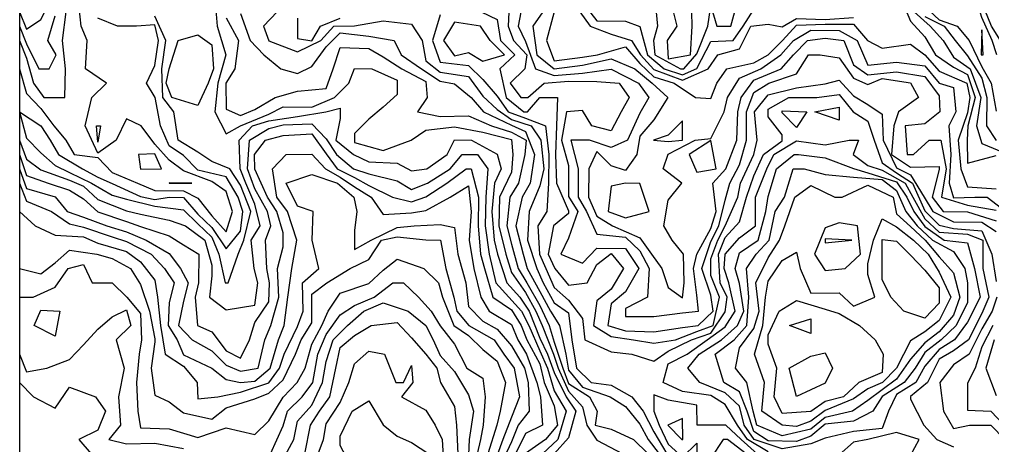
# Model space of a CAD drawing. Header units: metres. Extents: x -40 to 16440, y -40 to 16680.
# Drawn here: x -40 to 5420, y 6126 to 8518 of the extents above; entities that cross this region are included whole.
import ezdxf

# ---------------------------------------------------------------- set-up
doc = ezdxf.new("R2010")
doc.units = ezdxf.units.M
doc.layers.add('CURVAS_INTERMEDIARIAS_50M', color=8, linetype='CONTINUOUS')
doc.layers.add('CURVAS_MESTRAS_250M', color=1, linetype='CONTINUOUS')

msp = doc.modelspace()

# ---------------------------------------------------------------- linework, layer by layer
at = {"layer": 'CURVAS_INTERMEDIARIAS_50M'}
for points in [[(5444.38, 8320), (5418.06, 8400), (5360, 8528.34), (5326.05, 8640), (5272.85, 8720), (5280, 8812.39), (5280, 8929.12), (5155.26, 8960), (5100.82, 9040), (4977.21, 9040), (4980.95, 8880), (4980.26, 8720), (5040, 8589.98), (5120, 8516.27), (5221.02, 8480), (5289.54, 8400), (5360, 8251.83), (5412.59, 8160), (5440, 8003.15)], [(-40, 8640), (-40, 8480), (-40, 8320), (-40, 8160), (-40, 8000), (-40, 7840), (-40, 7680), (0, 7568.45), (160, 7523.15), (228.07, 7440), (320, 7407.79), (450.59, 7360), (560, 7326.83), (671.62, 7280), (800, 7203.85), (863.33, 7120), (905.86, 7040), (880, 6936.59), (851.71, 6800), (929.88, 6720), (1040, 6658.04), (1120, 6577.99), (1200, 6544.41), (1299.34, 6560), (1337.44, 6720), (1371.13, 6800), (1414.54, 6960), (1407.03, 7120), (1440, 7241.85), (1440, 7319.92), (1403.3, 7440), (1351.93, 7520), (1280, 7677.41), (1278.24, 7760), (1340.04, 7840), (1440, 7866.08), (1600, 7875.44), (1680, 7763.41), (1742.08, 7680), (1840, 7630.38), (1920, 7586.61), (2053.85, 7520), (2160, 7494), (2240, 7521.78), (2357.12, 7600), (2465.9, 7680), (2493.76, 7680), (2535.64, 7520), (2533.23, 7360), (2547.02, 7200), (2568.6, 7120), (2615.96, 6960), (2720, 6887.53), (2774.2, 6800), (2805.96, 6720), (2880, 6584.24), (2903.81, 6480), (2960, 6349.99), (2978.13, 6240), (2910.85, 6160), (2800, 6080.89)], [(-40, 8640), (-40, 8480), (-40, 8320), (-40, 8160), (-40, 8000), (-40, 7840), (0, 7734.4), (80, 7674.09), (240, 7616.11), (320, 7581.95), (400, 7507.45), (560, 7442.87), (640, 7425.77), (800, 7391.63), (891.45, 7360), (999.61, 7280), (1040, 7138.46), (1040, 7078.23), (1025.48, 6960), (1120, 6888.7), (1280, 6914.9), (1297.85, 7040), (1275.99, 7120), (1260.81, 7280), (1310.09, 7360), (1280, 7481.75), (1231.05, 7600), (1198.98, 7680), (1193.33, 7840), (1267.86, 7920), (1360, 7949.14), (1520, 7974.05), (1678.14, 8000), (1760, 8020.1), (1760, 7962.81), (1734.85, 7840), (1835.13, 7760), (1920, 7719.53), (2080, 7712.18), (2160, 7669.11), (2246.61, 7680), (2359.43, 7760), (2400, 7842.18), (2496.22, 7840), (2640, 7762), (2662.37, 7680), (2625.68, 7600), (2610.45, 7440), (2623.91, 7280), (2642.18, 7200), (2694.13, 7040), (2766.89, 6960), (2820.34, 6880), (2880, 6729.11), (2922.38, 6640), (2960, 6535.44), (3028.24, 6400), (3081.28, 6320), (3040, 6169.66), (2960.85, 6080)], [(-40, 8640), (-40, 8480), (-40, 8320), (-40, 8160), (-40, 8000), (80, 7921.31), (132.76, 7840), (179.83, 7760), (313.75, 7680), (400, 7633.07), (480, 7596.92), (640, 7524.92), (720, 7507.73), (800, 7521.18), (880, 7517.95), (960, 7425.81), (1040, 7350.16), (1120, 7229.72), (1200, 7329.88), (1213.48, 7440), (1187.08, 7520), (1120, 7635.35), (960, 7671.46), (880, 7754.19), (800, 7807.8), (751.39, 7920), (721.95, 8080), (671.97, 8160), (720, 8259.77), (740.02, 8400), (720, 8487.38), (617.35, 8480), (510.77, 8480), (400, 8525.34)], [(-40, 8560), (-40, 8400), (-40, 8240), (0, 8101.54), (80, 8019.15), (152.97, 7920), (219.89, 7840), (267.3, 7760), (400, 7742.46), (480, 7659.16), (621.54, 7600), (720, 7558.21), (880, 7555.75), (960, 7514.68), (1040, 7414.82), (1120, 7325.64), (1155.49, 7440), (1120, 7553.09), (1040, 7608.58), (880, 7668.64), (800, 7728.61), (720, 7818.28), (642.25, 7920), (560, 7959.9), (503.23, 7840), (400, 7766.88), (329.45, 7920), (366.45, 8080), (448.15, 8160), (331.04, 8240), (339.35, 8400), (305.58, 8480), (288.85, 8640)], [(-40, 8640), (-40, 8480), (0, 8380.64), (69.18, 8240), (126.04, 8240), (166.73, 8320), (119.37, 8400), (160, 8539.09)], [(2709.67, 8640), (2701.41, 8480), (2731.51, 8400), (2806.9, 8320), (2795.78, 8240), (2713.73, 8160), (2773.06, 8080), (2811.97, 8080), (2904.11, 8160), (3040, 8171.86), (3200, 8169.08), (3324.26, 8160), (3380.94, 8080), (3336.73, 8000), (3280, 7893.27), (3170.81, 7920), (3120, 8007.22), (3029.29, 8000), (3001.76, 7840), (3040, 7698.8), (3040, 7671.87), (3040, 7524.97), (3093.38, 7440), (3040, 7290.3), (2996.68, 7200), (3120, 7149.86), (3200, 7233.64), (3360, 7232.73), (3435.65, 7120), (3360, 6988.48), (3280, 6921.3), (3262.02, 6800), (3360, 6770.44), (3520, 6764.68), (3680, 6789.65), (3768.93, 6800), (3852.6, 6880), (3840, 6970.54), (3787.87, 7120), (3840, 7271.65), (3884.08, 7360), (3920, 7504.59), (3945.14, 7600), (4000, 7702.21), (4039.24, 7840), (4038.75, 8000), (4080, 8108.81), (4165.04, 8160), (4320, 8212.04), (4387.86, 8320), (4452.49, 8320), (4560, 8302.53), (4640, 8187.77), (4720, 8153.84), (4800, 8186.71), (4960, 8162.54), (5003.77, 8080), (4892.25, 8000), (4866.28, 7920), (4853.48, 7760), (4960, 7688.3), (5120, 7693.12), (5120, 7675.35), (5081.84, 7520), (5143.45, 7440), (5280, 7437.92), (5440, 7388.36)], [(2788.74, 8640), (2757.88, 8480), (2800, 8394.15), (2854.72, 8240), (2960, 8203.35), (3120, 8217.11), (3280, 8238.25), (3434.16, 8160), (3490.63, 8080), (3440, 7992.69), (3371.74, 7840), (3280, 7799.35), (3158.75, 7840), (3053.87, 7840), (3095.45, 7680), (3093.86, 7520), (3142.16, 7440), (3200, 7313.01), (3360, 7295.92), (3440, 7220.01), (3492.78, 7120), (3483.07, 6960), (3360, 6896.3), (3360, 6850.08), (3520, 6851.55), (3680, 6871.17), (3770.6, 6880), (3760, 6969.8), (3742.65, 7120), (3760.36, 7200), (3840, 7343.97), (3869.34, 7440), (3850.04, 7600), (3923.67, 7680), (3984.38, 7840), (3990.31, 8000), (4009.25, 8080), (4080, 8178.18), (4233.67, 8240), (4302.09, 8320), (4381.89, 8400), (4480, 8412.38), (4585.97, 8400), (4640, 8264.1), (4720, 8207.36), (4880, 8223.58), (5040, 8197.11), (5120, 8089.31), (5124.67, 8000), (5040, 7932.06), (4928.96, 7920), (4940.89, 7760), (4975.48, 7760), (5063.26, 7840), (5129.74, 7840), (5159.25, 7680), (5132.56, 7520), (5280, 7475.89), (5440, 7447.97)], [(3525.18, 8640), (3539.96, 8480), (3517.13, 8400), (3525.03, 8320), (3668.67, 8240), (3687.57, 8240), (3760, 8324.36), (3822.51, 8480), (3840, 8594.85), (3872.36, 8480), (3952.01, 8480), (3993.49, 8640)], [(3609.42, 8640), (3649.17, 8480), (3595.01, 8400), (3600, 8297.69), (3725.29, 8320), (3725.29, 8320), (3734.75, 8480), (3731.42, 8640)], [(3120, 8613.63), (3200, 8509.89), (3360, 8509.16), (3440, 8478.43), (3484.62, 8320), (3578.23, 8240), (3680, 8207.27), (3760, 8241.99), (3840, 8395.18), (3964.41, 8400), (4020.57, 8480), (4080, 8573.76)], [(5464.81, 8400), (5413.81, 8480), (5360, 8613.91)], [(-40, 8560), (-40, 8400), (-40, 8240), (-40, 8080), (-40, 7920), (-40, 7760), (-40, 7600), (-40, 7440), (-40, 7280), (-40, 7120), (-40, 6960), (-40, 6800), (-40, 6640), (-40, 6480), (-40, 6320), (-40, 6160), (-40, 6000)], [(-40, 8560), (-40, 8400), (-40, 8240), (-40, 8080), (-40, 7920), (-40, 7760), (-40, 7600), (-40, 7440), (-40, 7280), (-40, 7120), (-40, 6960), (-40, 6800), (-40, 6640), (-40, 6480), (-40, 6320), (-40, 6160), (-40, 6000)], [(-40, 8560), (-40, 8400), (-40, 8240), (-40, 8080), (-40, 7920), (-40, 7760), (-40, 7600), (-40, 7440), (-40, 7280), (-40, 7120), (-40, 6960), (-40, 6800), (-40, 6640), (-40, 6480), (-40, 6320), (-40, 6160), (-40, 6000)], [(-40, 8560), (-40, 8400), (-40, 8240), (-40, 8080), (-40, 7920), (-40, 7760), (-40, 7600), (-40, 7440), (-40, 7280), (-40, 7120), (-40, 6960), (-40, 6800), (-40, 6640), (-40, 6480), (-40, 6320), (-40, 6160), (-40, 6000)], [(-40, 8560), (-40, 8400), (-40, 8240), (-40, 8080), (-40, 7920), (-40, 7760), (-40, 7600), (-40, 7440), (-40, 7280), (-40, 7120), (-40, 6960), (-40, 6800), (-40, 6640), (-40, 6480), (-40, 6320), (-40, 6160), (-40, 6000)], [(-40, 8560), (-40, 8400), (-40, 8240), (-40, 8080), (-40, 7920), (-40, 7760), (-40, 7600), (-40, 7440), (-40, 7280), (-40, 7120), (-40, 6960), (-40, 6800), (-40, 6640), (-40, 6480), (39.35, 6400), (160, 6336.63), (240, 6453.35), (386.88, 6400), (442.96, 6320), (400, 6212.19), (292.48, 6160), (362.52, 6080)], [(-40, 8560), (-40, 8400), (-40, 8240), (-40, 8080), (-40, 7920), (-40, 7760), (-40, 7600), (-40, 7440), (-40, 7280), (-40, 7120), (-40, 6960), (-40, 6800), (-40, 6640), (0, 6539.85), (114.36, 6560), (240, 6608.95), (320, 6691.32), (400, 6780.06), (480, 6849.36), (560, 6887.78), (584.35, 6800), (502.97, 6720), (547.89, 6560), (515.1, 6400), (527.64, 6240), (462.23, 6160), (560, 6135.59), (720, 6138.89), (880, 6110.51)], [(-40, 8560), (-40, 8400), (-40, 8240), (-40, 8080), (-40, 7920), (-40, 7760), (-40, 7600), (-40, 7440), (-40, 7280), (-40, 7120), (-40, 6960), (36.3, 6960), (160, 7015.32), (233.11, 7120), (320, 7141.81), (368.47, 7040), (480, 7040), (562.88, 6960), (640, 6866.6), (644.77, 6720), (631.83, 6640), (616.4, 6480), (623.54, 6320), (640, 6226.2), (800, 6220.46), (960, 6171.71), (1120, 6226.5), (1280, 6188.38), (1360, 6264.4), (1440, 6397.24), (1517.31, 6480), (1562.85, 6560), (1600, 6695.5), (1657.15, 6800), (1691.89, 6880), (1760, 6981.16), (1920, 7035.21), (2000, 7110.7), (2080, 7173.3), (2228.59, 7120), (2311.06, 7040), (2333.6, 6960), (2397.04, 6800), (2480, 6744), (2560, 6665.42), (2640, 6599.91), (2687.12, 6480), (2657.01, 6320), (2638.82, 6240), (2588.59, 6080)], [(-40, 8560), (-40, 8400), (-40, 8240), (-40, 8080), (-40, 7920), (-40, 7760), (-40, 7600), (-40, 7440), (-40, 7280), (-40, 7120), (80, 7089.51), (160, 7151.17), (240, 7222.62), (393.43, 7200), (480, 7175.8), (583.89, 7120), (640, 7030.3), (689.05, 6880), (720, 6724.78), (720, 6707.52), (698.66, 6560), (720, 6408.16), (800, 6371.66), (880, 6310.27), (1040, 6275.06), (1120, 6337.13), (1280, 6389.01), (1360, 6421.16), (1440, 6495.95), (1508.39, 6640), (1539.7, 6720), (1600, 6815.38), (1600, 6938.03), (1600, 6975.97), (1685.39, 7040), (1815.73, 7120), (1920, 7170.97), (1992.18, 7280), (2080, 7297.43), (2240, 7280.2), (2322.79, 7280), (2351.4, 7120), (2398.01, 6960), (2414.19, 6880), (2481.5, 6800), (2624.14, 6720), (2677.24, 6640), (2735.31, 6560), (2765.94, 6400), (2720, 6285.69), (2672, 6160), (2640, 6072.36)], [(-40, 8560), (-40, 8400), (-40, 8240), (-40, 8080), (-40, 7920), (-40, 7760), (-40, 7600), (0, 7497.5), (139.62, 7440), (240, 7370.5), (320, 7352.78), (480, 7297.42), (560, 7272.28), (698.89, 7200), (773.99, 7120), (828.8, 7040), (800, 6929.36), (794.36, 6800), (843.96, 6720), (880, 6636), (1040, 6560.7), (1120, 6496.52), (1200, 6479.45), (1280, 6488.14), (1367.05, 6560), (1413.29, 6720), (1444.72, 6800), (1465.78, 6960), (1488.81, 7120), (1516.85, 7280), (1464.71, 7440), (1404.55, 7520), (1379.82, 7680), (1456.88, 7760), (1600, 7761.77), (1677.12, 7680), (1760, 7632.07), (1840, 7578.35), (1932.42, 7520), (2000, 7422.31), (2160, 7432.51), (2240, 7446.5), (2376.91, 7520), (2480, 7584.16), (2494.4, 7440), (2484.01, 7280), (2509.91, 7120), (2548.58, 6960), (2595.86, 6880), (2720, 6806.34), (2755.69, 6720), (2804.58, 6640), (2863.72, 6480), (2884.24, 6400), (2893.82, 6240), (2800, 6193.6), (2743.99, 6080)], [(-40, 8560), (-40, 8400), (-40, 8240), (-40, 8080), (-40, 7920), (-40, 7760), (0, 7641.22), (120.36, 7600), (240, 7559.05), (320, 7510.95), (400, 7437.76), (560, 7383.14), (640, 7356.22), (800, 7303.24), (880, 7252.5), (965.54, 7200), (964.21, 7040), (944.99, 6960), (959.76, 6800), (1040, 6764.66), (1120, 6657.24), (1200, 6617.04), (1250.59, 6720), (1280, 6817.27), (1360, 6932.27), (1362.07, 7040), (1347.99, 7120), (1340.68, 7280), (1370.7, 7360), (1351.78, 7440), (1280, 7568.15), (1239.22, 7680), (1249.92, 7840), (1360, 7906.53), (1440, 7926.95), (1600, 7932.21), (1680, 7848.15), (1739.48, 7760), (1834.94, 7680), (1920, 7651.28), (2080, 7612.65), (2160, 7563.5), (2248.65, 7600), (2376.19, 7680), (2443.89, 7760), (2530.1, 7760), (2588.47, 7680), (2576.27, 7520), (2573.82, 7360), (2596.04, 7200), (2632.36, 7040), (2705.96, 6960), (2776.83, 6880), (2817.86, 6800), (2880, 6658.66), (2922.15, 6560), (2960, 6434.18), (3027.82, 6320), (2981.32, 6160), (2895.18, 6080)], [(-40, 8560), (-40, 8400), (0, 8301.48), (38.36, 8160), (96.21, 8080), (215.31, 8080), (218.64, 8240), (200.66, 8400), (221.82, 8560)], [(1120, 8527.04), (1188.58, 8400), (1168.84, 8240), (1117.96, 8160), (1120, 8014.3), (1200, 7979.07), (1280, 8012.02), (1394.27, 8080), (1520, 8116.35), (1680, 8130.31), (1719.49, 8240), (1760, 8360.34), (1920, 8355.9), (2000, 8308.61), (2105.54, 8240), (2240, 8169.91), (2248.15, 8080), (2193.17, 8000), (2320, 7972.91), (2480, 7976.98), (2608.23, 7920), (2720, 7884.96), (2803.66, 7840), (2795.16, 7760), (2760.74, 7600), (2711.13, 7520), (2695.2, 7360), (2720, 7256.11), (2758.4, 7120), (2806.49, 7040), (2880, 6912.33), (2931.21, 6800), (2960, 6705.98), (3009.22, 6560), (3040, 6474.02), (3158.47, 6400), (3202.03, 6320), (3189.47, 6240), (3280, 6218.5), (3404.77, 6160), (3486.98, 6080)], [(1200, 8552.4), (1254.65, 8400), (1331.06, 8320), (1426.99, 8240), (1520, 8215.25), (1600, 8253.93), (1680, 8364.63), (1760, 8443.51), (1920, 8423.71), (2062.6, 8400), (2102.19, 8320), (2215.07, 8240), (2320, 8171.37), (2400, 8156.66), (2493.71, 8080), (2562.81, 8000), (2720, 7924.98), (2800, 7889.47), (2849.16, 7760), (2824.79, 7600), (2780.94, 7520), (2745.51, 7360), (2786.41, 7200), (2808.63, 7120), (2880, 6991.85), (2939.13, 6880), (2989.34, 6800), (3025.3, 6640), (3040, 6548.94), (3120, 6453.29), (3273.78, 6400), (3360, 6345.07), (3440, 6245.81), (3487.57, 6160), (3548.91, 6080)], [(1406.29, 8560), (1328.81, 8480), (1360, 8398.27), (1520, 8336.13), (1650.06, 8400), (1723.96, 8480), (1840, 8482.75), (2000, 8510.88), (2160, 8491.18), (2219.67, 8400), (2240, 8285.91), (2320, 8221.98), (2480, 8197.86), (2560, 8086.76), (2640, 8012.1), (2720, 7956.83), (2830.78, 7920), (2885.82, 7840), (2901.67, 7680), (2880, 7584.68), (2820.78, 7440), (2811.18, 7280), (2862.41, 7120), (2898.24, 7040), (2960, 6928.13), (3040, 6870.52), (3060.09, 6720), (3085.54, 6560), (3167.4, 6480), (3280, 6465.41), (3395.67, 6400), (3460.42, 6320), (3520, 6203.6), (3591.4, 6080)], [(1520, 8524.37), (1520, 8410.77), (1600, 8397.77), (1649.14, 8480), (1760, 8524.65)], [(2320, 8543.1), (2278.37, 8400), (2320, 8278.42), (2480, 8260.08), (2560, 8181.31), (2640, 8087.07), (2701.3, 8000), (2800, 7963.74), (2911.88, 7920), (2929.89, 7760), (2929.17, 7600), (2919.3, 7440), (2869.2, 7360), (2877.05, 7200), (2913.07, 7120), (2960, 7014.3), (3040, 6942.93), (3120, 6838.68), (3132.76, 6720), (3280, 6652.33), (3395.83, 6640), (3520, 6599.33), (3600, 6656.21), (3731.29, 6720), (3840, 6757.6), (3920, 6877.72), (3930.34, 6960), (3892.45, 7040), (3882.05, 7200), (3920, 7293.33), (4000, 7381.36), (4040.17, 7520), (4080, 7640.39), (4134.73, 7760), (4240, 7835.88), (4240, 7870.02), (4160, 7971.06), (4160, 8014.2), (4277.65, 8080), (4361.63, 8080), (4434.34, 8080), (4560, 8096.41), (4637.88, 8000), (4720, 7946.74), (4755.8, 7840), (4800, 7713.65), (4880, 7656.8), (4970.27, 7600), (5040, 7442.9), (5120, 7363.09), (5200, 7344.02), (5360, 7332), (5415.12, 7200), (5440, 7046.24)], [(2896.87, 8560), (2841.27, 8480), (2863.26, 8320), (2959.58, 8240), (2960.98, 8240), (3120, 8261.02), (3280, 8297.45), (3413.48, 8240), (3510.6, 8160), (3598.5, 8080), (3520, 7954.87), (3440, 7862.37), (3424.7, 7760), (3360, 7670.56), (3280, 7696.15), (3200, 7777.69), (3155.54, 7680), (3152.7, 7520), (3200, 7413.75), (3287.22, 7360), (3440, 7293.05), (3505.97, 7200), (3564.1, 7120), (3600, 7013.59), (3680, 6954.93), (3690.29, 7040), (3685.37, 7200), (3622.65, 7280), (3575.99, 7360), (3600, 7502.87), (3676.23, 7600), (3572.19, 7680), (3600, 7762.04), (3750.37, 7840), (3840, 7849.97), (3914.49, 8000), (3933.27, 8080), (4000, 8188.58), (4119.13, 8240), (4231.38, 8320), (4302.55, 8400), (4400, 8457.47), (4560, 8456.96), (4660.61, 8400), (4720, 8262.19), (4880, 8279.16), (5040, 8258.31), (5119.59, 8160), (5200, 8135.9), (5213.03, 8000), (5174.33, 7920), (5186.46, 7760), (5176.87, 7600), (5200, 7517.06), (5320.83, 7520), (5390.23, 7520), (5494.05, 7440)], [(2959.22, 8560), (2917.75, 8400), (2960, 8285.27), (3120, 8307), (3203.1, 8320), (3360, 8365.26), (3440, 8271.34), (3520, 8196.15), (3633.99, 8160), (3753.25, 8080), (3840, 8074.97), (3873.01, 8160), (3928.25, 8240), (4080, 8274.96), (4161.07, 8320), (4241.06, 8400), (4320, 8485.78), (4480, 8490.7), (4640, 8492.04), (4717.93, 8400), (4800, 8357.46), (4960, 8378.95), (5040, 8319.03), (5120, 8226.89), (5274.93, 8160), (5291.79, 8080), (5280, 7994.35), (5226.21, 7840), (5241.66, 7680), (5280, 7578.07), (5440, 7567.22)], [(4979.51, 8560), (5070.27, 8480), (5142.22, 8400), (5200, 8305.51), (5293.95, 8240), (5353.16, 8080), (5329.9, 7920), (5360, 7821.36), (5509.73, 7760)], [(5040, 8534.87), (5148.6, 8480), (5210.21, 8400), (5280, 8314.43), (5360, 8188.8), (5388.46, 8080), (5385.74, 7920), (5440, 7838.5)], [(4160, 6091.55), (4044.97, 6160), (3989.63, 6240), (3920, 6355.9), (3840, 6406.98), (3680, 6430.14), (3571.04, 6480), (3600, 6584.6), (3706.44, 6640), (3817.86, 6720), (3920, 6792.91), (3975.27, 6880), (3940.38, 7040), (3914.27, 7120), (3920, 7200.12), (4000, 7292.17), (4089.59, 7360), (4090.02, 7520), (4152.95, 7680), (4193.4, 7760), (4320, 7836.8), (4480, 7813.95), (4615.23, 7840), (4668.44, 7840), (4637.79, 7760), (4720, 7698.15), (4800, 7671.57), (4928.66, 7600), (4973.12, 7520), (5040, 7398.43), (5120, 7323.18), (5280, 7313.2), (5364.73, 7280), (5365, 7120), (5399.5, 6960), (5360, 6868.41), (5285.05, 6720), (5200, 6658.5), (5120, 6610.37), (5054.13, 6480), (4960, 6400.74), (4960, 6386.38), (5034.9, 6240), (5106.64, 6160), (5200, 6118.66)], [(1367.75, 6080), (1440, 6237.52), (1463.17, 6320), (1546.47, 6400), (1605.29, 6480), (1634.77, 6640), (1680, 6749.07), (1760, 6859.93), (1840, 6912.56), (1950.53, 6960), (2055.3, 7040), (2115.45, 7040), (2198.35, 6960), (2269.97, 6880), (2320, 6798.57), (2400, 6695.02), (2471.03, 6560), (2560, 6504.81), (2572.75, 6400), (2562.47, 6240), (2546.97, 6160), (2510.13, 6000)], [(5444.76, 6960), (5417.55, 6880), (5360, 6782), (5288.09, 6640), (5200, 6579.89), (5124.14, 6480), (5145.43, 6320), (5200, 6222.08), (5290.42, 6240), (5410.54, 6240), (5488.31, 6160)], [(1440, 6049.7), (1499.1, 6160), (1520, 6263.67), (1600, 6352.14), (1660.63, 6480), (1680, 6597.14), (1719.94, 6720), (1800.3, 6800), (1891.52, 6880), (2000, 6928.22), (2140.16, 6880), (2240, 6800.21), (2280.75, 6720), (2320, 6631.7), (2400, 6542.01), (2480, 6411.65), (2507.16, 6320), (2483.92, 6160), (2480, 6074.27)], [(5429.23, 6720), (5382.68, 6560), (5440, 6407.88)], [(1605.93, 6000), (1666.3, 6160), (1680, 6247.67), (1760, 6367.63), (1807.9, 6480), (1840, 6584.05), (1920, 6655.35), (2007.96, 6640), (2072.39, 6480), (2114.17, 6480), (2160, 6574.81), (2166.22, 6480), (2104.24, 6400), (2240, 6324.56), (2292.18, 6240), (2331.16, 6160), (2340.91, 6000)], [(4098.93, 6080), (4009.09, 6160), (3923.52, 6240), (3911.53, 6240), (3762.25, 6240), (3760, 6352.75), (3600, 6380.16), (3520, 6411.13), (3518.54, 6320), (3548.46, 6240), (3600, 6133.55), (3680, 6061.35), (3760, 6138.88), (3760, 6053.31)], [(1826.91, 6000), (1760, 6126.43), (1760, 6178.57), (1826.97, 6320), (1920, 6377.98), (2000, 6242.79), (2080, 6178.24), (2160, 6143.91), (2257.36, 6080)], [(4960, 6069.98), (5008.67, 6160), (4880, 6198.92), (4720.21, 6160), (4640, 6145.45), (4560, 6074.57)]]:
    msp.add_lwpolyline(points, dxfattribs=at)
for points in [[(960, 8034.48), (814.6, 8080), (782.33, 8160), (800, 8240.89), (849.55, 8400), (960, 8431.56), (1040, 8374.93), (1048.8, 8240), (1018.39, 8160), (960, 8034.48)], [(5366.65, 8320), (5360, 8459.82), (5356.62, 8320), (5366.65, 8320)], [(4320, 7910.74), (4240, 7994.26), (4240, 8004.34), (4378.56, 8000), (4320, 7910.74)], [(4560, 7952.04), (4422.14, 8000), (4560, 8024.81), (4560, 7952.04)], [(400, 7828.36), (393.09, 7920), (414.09, 7920), (400, 7828.36)], [(3681.11, 7840), (3680, 7948.85), (3600, 7868.93), (3518.39, 7840), (3600, 7832.26), (3681.11, 7840)], [(3868.21, 7680), (3840, 7839.11), (3716.68, 7760), (3760, 7660.01), (3868.21, 7680)], [(757.48, 7680), (720, 7763.33), (627.38, 7760), (640, 7677.61), (757.48, 7680)], [(4400, 6135.58), (4240, 6107.41), (4081.49, 6160), (4025.9, 6240), (4000, 6347.75), (3920, 6422.31), (3777.12, 6480), (3709.77, 6560), (3774.14, 6640), (3899.78, 6720), (3988.56, 6800), (4024.44, 6880), (4000, 7036.49), (3975.32, 7120), (4000, 7207.75), (4104.62, 7280), (4148.27, 7440), (4160, 7524.12), (4206.79, 7680), (4306.3, 7760), (4331.08, 7760), (4480, 7741.68), (4640, 7680.7), (4720, 7657.11), (4880, 7605.91), (4939.7, 7520), (4978.18, 7440), (5040, 7355.74), (5149.19, 7280), (5280, 7263.62), (5317.72, 7120), (5351.16, 6960), (5280, 6819.06), (5207.11, 6720), (5120, 6665.73), (5040, 6572.67), (4989.66, 6480), (4880, 6412.74), (4835.73, 6320), (4800, 6221.76), (4640, 6204.63), (4480, 6167.34), (4400, 6135.58)], [(4320, 6149.86), (4160, 6152.66), (4080, 6205.89), (4043.71, 6320), (4000, 6426.95), (3911.61, 6480), (3863.21, 6640), (3969.17, 6720), (4041.96, 6800), (4052.57, 6960), (4038.5, 7120), (4093.3, 7200), (4166.67, 7280), (4200.26, 7440), (4251.72, 7520), (4300.5, 7680), (4363.64, 7680), (4480, 7647.15), (4640, 7632.43), (4800, 7619.24), (4880, 7558.64), (4932.98, 7440), (4996.61, 7360), (5082.54, 7280), (5200, 7216.24), (5264.37, 7120), (5280, 7039.77), (5280, 6929.71), (5214.99, 6800), (5132.02, 6720), (5040, 6648.8), (4986.38, 6560), (4924.79, 6480), (4800, 6401.1), (4748.38, 6320), (4640, 6262.3), (4480, 6246.09), (4400, 6178.91), (4320, 6149.86)], [(927.8, 7600), (800, 7600.69), (800, 7599.82), (927.8, 7600)], [(3493.91, 7440), (3440, 7596.64), (3360, 7600.01), (3280, 7581.7), (3264.03, 7440), (3360, 7404.07), (3493.91, 7440)], [(4320, 6232.8), (4240, 6241.3), (4126.22, 6320), (4141.03, 6480), (4084.62, 6640), (4131.13, 6800), (4146.33, 6960), (4160, 7048.8), (4240, 7164.92), (4320, 7211.3), (4339.78, 7120), (4400, 6980.97), (4560, 6983.66), (4640, 6908.83), (4759.87, 6960), (4720, 7085.91), (4720, 7145.7), (4752.4, 7280), (4800, 7398.93), (4880, 7354.87), (4977.02, 7280), (5057.72, 7200), (5120, 7098.71), (5185.05, 6960), (5120, 6828.31), (5040, 6765.35), (4960, 6714.35), (4880.63, 6560), (4802.33, 6480), (4720, 6444.09), (4640, 6388.97), (4480, 6322.76), (4400, 6263.31), (4320, 6232.8)], [(4630.56, 7280), (4480, 7285.97), (4480, 7263.62), (4630.56, 7280)], [(5040, 6840.39), (4921.49, 6880), (4849.67, 6960), (4800, 7059.04), (4800, 7189.41), (4800, 7239.76), (4800, 7283.64), (4880, 7272.6), (4960, 7194.93), (5040, 7110.08), (5120, 7012), (5120, 6925.82), (5040, 6840.39)], [(4400, 6317.22), (4240, 6306.5), (4195.07, 6400), (4208.88, 6560), (4160, 6695.53), (4160, 6748.38), (4223.42, 6880), (4320, 6940.72), (4480, 6891.17), (4560, 6867.88), (4674.21, 6800), (4761.29, 6720), (4805.45, 6640), (4800, 6537.2), (4670.34, 6480), (4582.62, 6400), (4480, 6373.73), (4400, 6317.22)], [(160, 6739.8), (42.49, 6800), (80, 6886.28), (185.95, 6880), (160, 6739.8)], [(4400, 6755.04), (4279.81, 6800), (4400, 6837.61), (4400, 6755.04)], [(4480, 6476.69), (4320, 6401.27), (4279.11, 6560), (4400, 6628.37), (4480, 6647), (4521.4, 6560), (4480, 6476.69)]]:
    msp.add_lwpolyline(points, close=True, dxfattribs=at)
at = {"layer": 'CURVAS_MESTRAS_250M'}
for points in [[(-40, 8640), (-40, 8480), (-40, 8320), (-40, 8160), (-40, 8000), (0, 7852.21), (80, 7768.81), (160, 7698.76), (240, 7658.68), (364.56, 7600), (480, 7531.54), (560, 7508.45), (720, 7469.47), (880, 7449.74), (960, 7371.57), (1040, 7295.23), (1078.4, 7200), (1114.47, 7040), (1130.52, 7040), (1186.69, 7200), (1218.5, 7280), (1257.88, 7440), (1200, 7587.35), (1140.85, 7680), (1040, 7720.89), (960, 7773.37), (850.32, 7840), (826.58, 8000), (764.36, 8080), (758.2, 8240), (781.52, 8400), (720, 8535.92)], [(-40, 8560), (0, 8464.14), (80, 8516.88), (141.2, 8640)], [(1055.79, 8640), (1068.43, 8480), (1118.69, 8320), (1073.08, 8160), (1056.43, 8000), (1120, 7876.79), (1200.11, 7920), (1360, 7987.07), (1440, 8026.72), (1600, 8026.14), (1727.82, 8080), (1807.5, 8160), (1840, 8242.37), (1936.84, 8240), (2080, 8177.15), (2080, 8096.93), (2000, 8024.78), (1920, 7958.47), (1840, 7878.79), (1840, 7827.15), (2000, 7782.03), (2157.93, 7840), (2240, 7895.88), (2400, 7914.82), (2560, 7884.5), (2720, 7843.43), (2727.31, 7760), (2720, 7661.02), (2654.12, 7520), (2650.37, 7360), (2689.65, 7200), (2720, 7098.04), (2800, 6984.93), (2857.72, 6880), (2891.9, 6800), (2955.57, 6640), (2982.18, 6560), (3040, 6431.76), (3120, 6343.69), (3143.15, 6240), (3200, 6156.13), (3344.5, 6080)], [(4904.52, 8640), (4960, 8507.83), (5040, 8421.32), (5100.64, 8320), (5200, 8251.09), (5280, 8208.44), (5322.47, 8080), (5281.77, 7920), (5276.54, 7840), (5280, 7711.97), (5440, 7754.33)], [(-40, 8560), (-40, 8400), (-40, 8240), (-40, 8080), (-40, 7920), (-40, 7760), (-40, 7600), (-40, 7440), (-40, 7280), (-40, 7120), (-40, 6960), (-40, 6800), (-40, 6640), (-40, 6480), (-40, 6320), (-40, 6160), (-40, 6000)], [(-40, 8560), (-40, 8400), (-40, 8240), (-40, 8080), (-40, 7920), (-40, 7760), (-40, 7600), (-40, 7440), (-40, 7280), (-40, 7120), (-40, 6960), (-40, 6800), (-40, 6640), (-40, 6480), (-40, 6320), (-40, 6160), (-40, 6000)], [(-40, 8560), (-40, 8400), (-40, 8240), (-40, 8080), (-40, 7920), (-40, 7760), (-40, 7600), (-40, 7440), (48.51, 7360), (160, 7306.8), (320, 7298.41), (400, 7262.03), (560, 7216.21), (640, 7157.7), (720, 7054.79), (734.32, 6960), (750.75, 6800), (777.61, 6640), (880, 6572.17), (957.22, 6480), (960, 6388.63), (1073.53, 6400), (1200, 6426.73), (1360, 6479.01), (1419.57, 6560), (1446.03, 6640), (1520, 6794.99), (1552.64, 6880), (1548.27, 7040), (1639.96, 7120), (1602.68, 7280), (1607.99, 7440), (1520, 7469.28), (1457.3, 7600), (1600, 7647.55), (1744.29, 7600), (1836.7, 7520), (1853.83, 7440), (1840, 7332.69), (1840, 7226.78), (1932.44, 7280), (2080, 7349.48), (2174.91, 7360), (2320, 7367.83), (2400, 7350.17), (2420.21, 7200), (2464.79, 7040), (2480, 6906.76), (2560, 6824.51), (2640, 6778.87), (2720, 6685.24), (2792.9, 6560), (2813.59, 6480), (2820, 6320), (2758.4, 6240), (2720, 6147.81), (2651.76, 6000)], [(2550.53, 8560), (2640, 8517.84), (2659.44, 8400), (2739.82, 8320), (2654.63, 8240), (2689.96, 8080), (2789.13, 8000), (2809.67, 8000), (2880, 8080.86), (2978.14, 8080), (2973.58, 7920), (2968.36, 7760), (2974.02, 7600), (3040, 7444.26), (3040, 7428.77), (2956.64, 7360), (2925.68, 7200), (2964.37, 7120), (3040, 7025.75), (3145.87, 7040), (3200, 7142.51), (3280, 7203.53), (3349.9, 7120), (3280, 7003.17), (3200, 6937.73), (3180.56, 6800), (3280, 6738.17), (3405.06, 6720), (3520, 6701.84), (3641.54, 6720), (3760, 6766.14), (3852.73, 6800), (3887.19, 6960), (3840, 7080.2), (3840, 7174.73), (3878.32, 7280), (3920.13, 7360), (3990.85, 7520), (4005.95, 7600), (4080, 7759.3), (4099.79, 7840), (4084.86, 8000), (4160, 8095.54), (4320, 8134.08), (4480, 8156.09), (4560, 8176.43), (4640, 8090.14), (4720, 8040.84), (4800, 7985.9), (4805.92, 7840), (4880, 7684.36), (4960, 7646.54), (5036.21, 7520), (5084.59, 7440), (5200, 7382.03), (5360, 7380.67), (5440, 7328.48)], [(3104.6, 8560), (3161.64, 8480), (3280, 8435.8), (3393.19, 8400), (3444.87, 8320), (3520, 8237.44), (3680, 8177.7), (3825.11, 8240), (3877.92, 8320), (4000, 8352.97), (4063.86, 8480), (4160, 8492.13), (4240, 8476.04), (4320, 8524.08), (4480, 8517.05), (4640, 8529.27)], [(1561.13, 6080), (1592.52, 6240), (1644.02, 6320), (1701.55, 6400), (1735.31, 6560), (1760, 6677.47), (1840, 6744), (1933.52, 6800), (2080, 6817.6), (2160, 6731.32), (2239.37, 6640), (2301.52, 6560), (2322.79, 6480), (2400, 6344.7), (2411.81, 6240), (2419.06, 6080)], [(5422.04, 6800), (5360, 6679.74), (5322.43, 6560), (5280, 6476.87), (5280, 6324.61), (5410.17, 6320), (5485.9, 6240)], [(4037.8, 6080), (3933.25, 6160), (3908.31, 6160), (3840, 6055.96)]]:
    msp.add_lwpolyline(points, dxfattribs=at)
for points in [[(2680.71, 8320), (2601.84, 8400), (2546.02, 8480), (2400, 8502.52), (2339.36, 8400), (2400, 8314.53), (2480, 8332.42), (2560, 8284.47), (2680.71, 8320)], [(4400, 6217.88), (4240, 6180.07), (4097.59, 6240), (4076.82, 6320), (4041.75, 6480), (3977.15, 6560), (4000, 6675.05), (4080, 6783.19), (4110.43, 6880), (4091.85, 7040), (4160, 7179.96), (4224.34, 7280), (4253.71, 7360), (4310.89, 7520), (4400, 7586.35), (4534.99, 7520), (4576.82, 7520), (4720, 7588.1), (4862.88, 7520), (4880, 7427.8), (4960, 7356.38), (5041.53, 7280), (5120, 7185.05), (5200, 7096.3), (5237.04, 6960), (5200, 6858.24), (5120, 6765.12), (5040, 6702.81), (4960, 6610.92), (4880, 6499.35), (4800, 6439.78), (4720, 6379.26), (4633.36, 6320), (4480, 6284.08), (4400, 6217.88)], [(4593.61, 7120), (4678.14, 7200), (4662.13, 7360), (4560, 7376.21), (4480, 7347.66), (4420.39, 7200), (4480, 7108.92), (4593.61, 7120)], [(3681.87, 6160), (3680, 6278.6), (3598.33, 6240), (3677.09, 6160), (3681.87, 6160)]]:
    msp.add_lwpolyline(points, close=True, dxfattribs=at)

doc.saveas('drawing.dxf')
